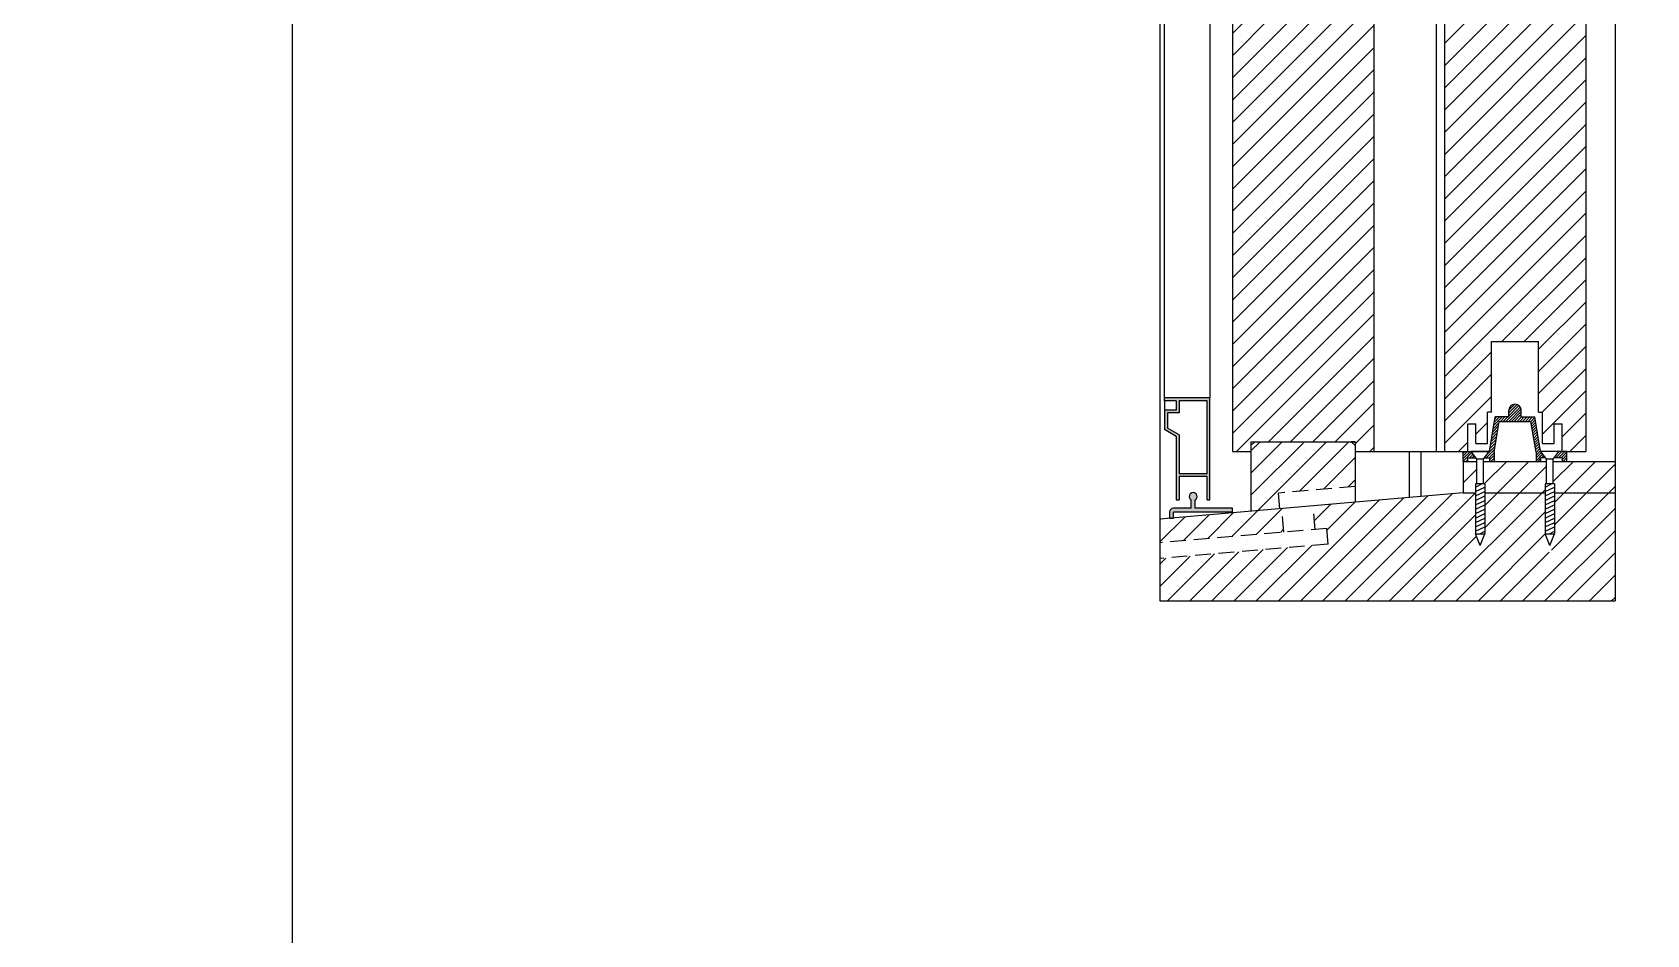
# Model space of a CAD drawing. Header units: inches. Extents: x 1985 to 11287, y 379 to 3234.
# Drawn here: x 7872.43 to 7898.13, y 1633.44 to 1647.81 of the extents above; entities that cross this region are included whole.
import ezdxf

# ---------------------------------------------------------------- set-up
doc = ezdxf.new("R2010")
doc.units = ezdxf.units.IN
doc.header["$MEASUREMENT"] = 0
doc.linetypes.add('HIDDEN', pattern=[0.375, 0.25, -0.125])
for name, color, linetype in [('alum. sill 99', 1, 'CONTINUOUS'), ('hardware 99', 94, 'CONTINUOUS'), ('hatch 99', 1, 'CONTINUOUS'), ('screen 99', 4, 'CONTINUOUS'), ('separation 99', 3, 'CONTINUOUS'), ('wood detail 99', 7, 'CONTINUOUS')]:
    doc.layers.add(name, color=color, linetype=linetype)

msp = doc.modelspace()

# ---------------------------------------------------------------- hatches: boundary and pattern name
at = {"layer": 'alum. sill 99'}
h = msp.add_hatch(dxfattribs=at)
h.set_pattern_fill('ANSI31', color=256, scale=2, style=0)
h.paths.add_polyline_path([(7893.78807, 1647.667965), (7893.78807, 1647.942163), (7892.16307, 1647.942163), (7892.16307, 1648.509127), (7892.10057, 1648.509127), (7891.53807, 1648.268056), (7891.53807, 1646.985707), (7891.53807, 1641.134127), (7891.83307, 1641.134127), (7891.83307, 1641.288127), (7893.49307, 1641.288127), (7893.49307, 1641.134127), (7893.78807, 1641.134127)])
h.paths.add_polyline_path([(7893.70207, 1648.168677), (7893.63957, 1648.168677), (7893.63957, 1648.181799, 0.350781059), (7893.51457, 1648.324927, -0.375199902), (7893.38957, 1648.481177), (7893.16307, 1648.481177), (7893.16307, 1647.942163), (7893.70207, 1647.942163)], flags=17)
h.paths.add_polyline_path([(7897.163072, 1647.667965), (7897.163072, 1647.942163), (7895.538072, 1647.942163), (7895.538072, 1648.509127), (7895.475572, 1648.509127), (7894.913072, 1648.268056), (7894.913072, 1646.985707), (7894.913072, 1641.134127), (7895.288072, 1641.134127), (7895.288072, 1641.571627), (7895.413072, 1641.571627), (7895.413072, 1641.259127), (7895.600572, 1641.259127), (7895.600572, 1641.759127), (7895.663072, 1641.759127), (7895.663072, 1642.884127), (7896.413072, 1642.884127), (7896.413072, 1641.759127), (7896.475572, 1641.759127), (7896.475572, 1641.259127), (7896.663072, 1641.259127), (7896.663072, 1641.571627), (7896.788072, 1641.571627), (7896.788072, 1641.134127), (7896.863072, 1641.134127), (7897.163072, 1641.134127)])
h.paths.add_polyline_path([(7897.077072, 1648.168677), (7897.014572, 1648.168677), (7897.014572, 1648.181799, 0.350781059), (7896.889572, 1648.324927, -0.375199902), (7896.764572, 1648.481177), (7896.538072, 1648.481177), (7896.538072, 1647.942163), (7897.077072, 1647.942163)], flags=17)
at = {"layer": 'hardware 99'}
h = msp.add_hatch(dxfattribs=at)
h.set_pattern_fill('ANSI31', color=256, scale=0.25, style=0)
h.set_pattern_definition([(45, (8239.943242, -250.430067), (-0.0220970869, 0.0220970869), [])])
h.paths.add_polyline_path([(7895.33866, 1641.134127), (7895.213072, 1641.134127), (7895.213072, 1640.974127), (7895.285072, 1640.974127), (7895.285072, 1641.034127), (7895.41219, 1641.034127)])
h.paths.add_polyline_path([(7895.704127, 1641.1225), (7895.784248, 1641.612127), (7896.291896, 1641.612127), (7896.372017, 1641.1225), (7896.372017, 1640.974127), (7896.444017, 1640.974127), (7896.444017, 1641.034127), (7896.52219, 1641.034127), (7896.44866, 1641.134127), (7896.443072, 1641.134127), (7896.353072, 1641.684127), (7896.138072, 1641.684127), (7896.138072, 1641.784127, 1), (7895.938072, 1641.784127), (7895.938072, 1641.684127), (7895.723072, 1641.684127), (7895.633072, 1641.134127), (7895.627484, 1641.134127), (7895.553954, 1641.034127), (7895.632127, 1641.034127), (7895.632127, 1640.974127), (7895.704127, 1640.974127)])
h.paths.add_polyline_path([(7896.863072, 1641.134127), (7896.737484, 1641.134127), (7896.663954, 1641.034127), (7896.791072, 1641.034127), (7896.791072, 1640.974127), (7896.863072, 1640.974127)])
at = {"layer": 'hatch 99'}
h = msp.add_hatch(dxfattribs=at)
h.set_pattern_fill('ANSI31', color=256, scale=2, style=0)
h.set_pattern_definition([(45, (8515.62626, 597.57877), (-0.176776695, 0.176776695), [])])
h.paths.add_polyline_path([(7893.49307, 1641.225627), (7893.43057, 1641.288127), (7891.89557, 1641.288127), (7891.83307, 1641.225627), (7891.83307, 1640.180645), (7892.293224, 1640.2206), (7892.271598, 1640.469663), (7893.49307, 1640.575722)])
h.paths.add_polyline_path([(7892.323336, 1640.223214), (7890.38232, 1640.054678), (7890.38232, 1639.678267), (7892.355774, 1639.84962)], flags=17)
h.paths.add_polyline_path([(7897.631822, 1640.474127), (7896.668072, 1640.474127), (7896.668072, 1639.824127), (7896.645572, 1639.767127), (7896.645572, 1639.638325), (7896.593072, 1639.498619), (7896.540572, 1639.638325), (7896.540572, 1639.767127), (7896.518072, 1639.824127), (7896.518072, 1640.474127), (7895.558072, 1640.474127), (7895.558072, 1639.824127), (7895.535572, 1639.767127), (7895.535572, 1639.638325), (7895.483072, 1639.498619), (7895.430572, 1639.638325), (7895.430572, 1639.767127), (7895.408072, 1639.824127), (7895.408072, 1640.474127), (7895.213072, 1640.474127), (7892.821462, 1640.266466), (7892.8539, 1639.892872), (7893.040697, 1639.909091), (7893.062323, 1639.660028), (7890.38232, 1639.427327), (7890.38232, 1638.754127), (7897.631822, 1638.754127)])
h.paths.add_polyline_path([(7897.631822, 1640.974127), (7896.863072, 1640.974127), (7896.645572, 1640.974127), (7896.645572, 1640.616627), (7896.668072, 1640.616627), (7896.668072, 1640.474127), (7897.631822, 1640.474127)])
h.paths.add_polyline_path([(7896.540572, 1640.974127), (7895.535572, 1640.974127), (7895.535572, 1640.616627), (7895.558072, 1640.616627), (7895.558072, 1640.474127), (7896.518072, 1640.474127), (7896.518072, 1640.616627), (7896.540572, 1640.616627)])
h.paths.add_polyline_path([(7895.430572, 1640.974127), (7895.213072, 1640.974127), (7895.213072, 1640.474127), (7895.408072, 1640.474127), (7895.408072, 1640.616627), (7895.430572, 1640.616627)])
at = {"layer": 'screen 99'}
h = msp.add_hatch(color=256, dxfattribs=at)
h.paths.add_polyline_path([(7891.18157, 1641.985046), (7890.45957, 1641.985046), (7890.45957, 1641.941546), (7890.64557, 1641.941546), (7890.64557, 1641.791546), (7890.45957, 1641.791546), (7890.45957, 1641.481433), (7890.64557, 1641.374046), (7890.64557, 1640.363046), (7890.68907, 1640.363046), (7890.68907, 1640.733046), (7891.13807, 1640.733046), (7891.13807, 1640.363046), (7891.18157, 1640.363046)])
h.paths.add_polyline_path([(7891.13807, 1641.941546), (7891.13807, 1640.776546), (7890.68907, 1640.776546), (7890.68907, 1641.39916), (7890.50307, 1641.506548), (7890.50307, 1641.748046), (7890.68907, 1641.748046), (7890.68907, 1641.941546)], flags=16)
msp.add_hatch(color=256, dxfattribs=at).paths.add_polyline_path([(7890.94482, 1640.363046, 3.732050808), (7890.88232, 1640.363046), (7890.88232, 1640.229672), (7890.60107, 1640.229672, 0.414213562), (7890.53857, 1640.167172), (7890.53857, 1640.073672), (7890.60107, 1640.073672), (7890.60107, 1640.167172), (7891.53857, 1640.167172), (7891.53857, 1640.229672), (7890.94482, 1640.229672)])

# ---------------------------------------------------------------- linework, layer by layer
at = {"layer": 'hardware 99'}
for p, q in [((7895.633072, 1641.134127), (7895.723072, 1641.684127)), ((7895.704127, 1641.1225), (7895.784248, 1641.612127)), ((7895.938072, 1641.684127), (7895.723072, 1641.684127)), ((7895.784248, 1641.612127), (7896.291896, 1641.612127)), ((7895.938072, 1641.684127), (7895.938072, 1641.784127)), ((7896.138072, 1641.684127), (7896.138072, 1641.784127)), ((7896.138072, 1641.684127), (7896.353072, 1641.684127)), ((7896.372017, 1641.1225), (7896.291896, 1641.612127)), ((7896.443072, 1641.134127), (7896.353072, 1641.684127)), ((7895.213072, 1640.974127), (7895.213072, 1641.134127)), ((7895.213072, 1641.134127), (7895.633072, 1641.134127)), ((7895.430572, 1641.009127), (7895.33866, 1641.134127)), ((7895.627484, 1641.134127), (7895.33866, 1641.134127)), ((7895.535572, 1641.009127), (7895.627484, 1641.134127)), ((7895.704127, 1641.1225), (7895.704127, 1640.974127)), ((7896.372017, 1641.1225), (7896.372017, 1640.974127)), ((7896.863072, 1641.134127), (7896.443072, 1641.134127)), ((7896.540572, 1641.009127), (7896.44866, 1641.134127)), ((7896.737484, 1641.134127), (7896.44866, 1641.134127)), ((7896.645572, 1641.009127), (7896.737484, 1641.134127)), ((7896.863072, 1640.974127), (7896.863072, 1641.134127)), ((7895.213072, 1640.974127), (7895.285072, 1640.974127)), ((7895.285072, 1640.974127), (7895.285072, 1641.034127)), ((7895.285072, 1641.034127), (7895.41219, 1641.034127)), ((7895.430572, 1640.616627), (7895.430572, 1641.009127)), ((7895.535572, 1641.009127), (7895.430572, 1641.009127)), ((7895.535572, 1640.616627), (7895.535572, 1641.009127)), ((7895.553954, 1641.034127), (7895.632127, 1641.034127)), ((7895.632127, 1641.034127), (7895.632127, 1640.974127)), ((7895.632127, 1640.974127), (7895.704127, 1640.974127)), ((7896.372017, 1640.974127), (7896.444017, 1640.974127)), ((7896.52219, 1641.034127), (7896.444017, 1641.034127)), ((7896.444017, 1641.034127), (7896.444017, 1640.974127)), ((7896.540572, 1640.616627), (7896.540572, 1641.009127)), ((7896.645572, 1641.009127), (7896.540572, 1641.009127)), ((7896.645572, 1640.616627), (7896.645572, 1641.009127)), ((7896.791072, 1641.034127), (7896.663954, 1641.034127)), ((7896.791072, 1640.974127), (7896.791072, 1641.034127)), ((7896.791072, 1640.974127), (7896.863072, 1640.974127)), ((7895.558072, 1640.616627), (7895.408072, 1640.616627)), ((7895.408072, 1640.616627), (7895.408072, 1639.824127)), ((7895.408072, 1640.566204), (7895.509803, 1640.616627)), ((7895.408072, 1640.495788), (7895.558072, 1640.566204)), ((7895.558072, 1640.616627), (7895.558072, 1639.824127)), ((7896.668072, 1640.616627), (7896.518072, 1640.616627)), ((7896.518072, 1640.616627), (7896.518072, 1639.824127)), ((7896.518072, 1640.566204), (7896.619803, 1640.616627)), ((7896.518072, 1640.495788), (7896.668072, 1640.566204)), ((7896.668072, 1640.616627), (7896.668072, 1639.824127)), ((7895.408072, 1640.425371), (7895.558072, 1640.495788)), ((7895.408072, 1640.354955), (7895.558072, 1640.425371)), ((7895.408072, 1640.284539), (7895.558072, 1640.354955)), ((7895.408072, 1640.214122), (7895.558072, 1640.284539)), ((7896.518072, 1640.425371), (7896.668072, 1640.495788)), ((7896.518072, 1640.354955), (7896.668072, 1640.425371)), ((7896.518072, 1640.284539), (7896.668072, 1640.354955)), ((7896.518072, 1640.214122), (7896.668072, 1640.284539)), ((7895.408072, 1640.143706), (7895.558072, 1640.214122)), ((7895.408072, 1640.07329), (7895.558072, 1640.143706)), ((7895.408072, 1640.002873), (7895.558072, 1640.07329)), ((7896.518072, 1640.143706), (7896.668072, 1640.214122)), ((7896.518072, 1640.07329), (7896.668072, 1640.143706)), ((7896.518072, 1640.002873), (7896.668072, 1640.07329)), ((7895.408072, 1639.932457), (7895.558072, 1640.002873)), ((7895.408072, 1639.862041), (7895.558072, 1639.932457)), ((7895.483072, 1639.634127), (7895.408072, 1639.824127)), ((7895.408072, 1639.824127), (7895.558072, 1639.824127)), ((7895.477308, 1639.824127), (7895.558072, 1639.862041)), ((7895.483072, 1639.634127), (7895.558072, 1639.824127)), ((7896.518072, 1639.932457), (7896.668072, 1640.002873)), ((7896.518072, 1639.862041), (7896.668072, 1639.932457)), ((7896.593072, 1639.634127), (7896.518072, 1639.824127)), ((7896.518072, 1639.824127), (7896.668072, 1639.824127)), ((7896.587308, 1639.824127), (7896.668072, 1639.862041)), ((7896.593072, 1639.634127), (7896.668072, 1639.824127))]:
    msp.add_line(p, q, dxfattribs=at)
msp.add_arc((7896.038072, 1641.784127), 0.1, 0, 180, dxfattribs=at)
at = {"layer": 'screen 99'}
for p, q in [((7890.45957, 1641.985046), (7890.45957, 1657.28596)), ((7891.18157, 1657.28596), (7891.18157, 1641.985046)), ((7891.18157, 1641.985046), (7890.45957, 1641.985046)), ((7890.45957, 1641.941546), (7890.45957, 1641.985046)), ((7890.64557, 1641.941546), (7890.45957, 1641.941546)), ((7890.45957, 1641.941546), (7890.45957, 1641.791546)), ((7890.64557, 1641.941546), (7890.64557, 1641.791546)), ((7891.13807, 1641.941546), (7890.68907, 1641.941546)), ((7890.68907, 1641.941546), (7890.68907, 1641.748046)), ((7891.13807, 1640.776546), (7891.13807, 1641.941546)), ((7891.18157, 1640.363046), (7891.18157, 1641.985046)), ((7890.64557, 1641.791546), (7890.45957, 1641.791546)), ((7890.45957, 1641.791546), (7890.45957, 1641.481433)), ((7890.68907, 1641.748046), (7890.50307, 1641.748046)), ((7890.50307, 1641.748046), (7890.50307, 1641.506548)), ((7890.64557, 1641.374046), (7890.45957, 1641.481433)), ((7890.68907, 1641.39916), (7890.50307, 1641.506548)), ((7890.64557, 1641.374046), (7890.64557, 1640.363046)), ((7890.68907, 1641.39916), (7890.68907, 1640.776546)), ((7891.13807, 1640.776546), (7890.68907, 1640.776546)), ((7891.13807, 1640.733046), (7890.68907, 1640.733046)), ((7890.68907, 1640.733046), (7890.68907, 1640.363046)), ((7891.13807, 1640.363046), (7891.13807, 1640.733046)), ((7890.64557, 1640.363046), (7890.68907, 1640.363046)), ((7890.88232, 1640.229672), (7890.88232, 1640.363046)), ((7890.94482, 1640.229672), (7890.94482, 1640.363046)), ((7891.13807, 1640.363046), (7891.18157, 1640.363046)), ((7890.53857, 1640.167172), (7890.53857, 1640.073672)), ((7890.53857, 1640.073672), (7890.60107, 1640.073672)), ((7890.88232, 1640.229672), (7890.60107, 1640.229672)), ((7891.53857, 1640.167172), (7890.60107, 1640.167172)), ((7890.60107, 1640.073672), (7890.60107, 1640.167172)), ((7891.53857, 1640.229672), (7890.94482, 1640.229672)), ((7891.53857, 1640.167172), (7891.53857, 1640.229672))]:
    msp.add_line(p, q, dxfattribs=at)
for centre, start, end in [((7890.91357, 1640.417172), 300, 240), ((7890.60107, 1640.167172), 90, 180)]:
    msp.add_arc(centre, 0.0625, start, end, dxfattribs=at)
at = {"layer": 'separation 99', "color": 3}
msp.add_lwpolyline([(7876.573778, 1711.403795), (8777.601674, 1711.674663), (8777.601674, 1473.992733), (7876.573778, 1473.721864)], close=True, dxfattribs=at)
at = {"layer": 'separation 99'}
msp.add_lwpolyline([(7876.573778, 1711.403795), (7808.619843, 1711.403795), (7808.619843, 1545.162566), (7876.573778, 1545.162566)], close=True, dxfattribs=at)
at = {"layer": 'wood detail 99'}
for p, q in [((7890.38232, 1662.75396), (7890.38232, 1638.754127)), ((7894.788072, 1641.134127), (7894.788072, 1660.00096)), ((7897.631822, 1650.1806), (7897.631822, 1641.134127)), ((7891.53807, 1648.504677), (7891.53807, 1646.985707)), ((7893.78807, 1648.504677), (7893.78807, 1646.985707)), ((7894.913072, 1648.504677), (7894.913072, 1646.985707)), ((7897.163072, 1648.504677), (7897.163072, 1646.985707)), ((7891.53807, 1647.667965), (7891.53807, 1641.134127)), ((7893.78807, 1647.667965), (7893.78807, 1641.134127)), ((7894.913072, 1647.667965), (7894.913072, 1641.134127)), ((7897.163072, 1647.667965), (7897.163072, 1641.134127)), ((7895.663072, 1641.759127), (7895.663072, 1642.884127)), ((7895.663072, 1642.884127), (7896.413072, 1642.884127)), ((7896.413072, 1641.759127), (7896.413072, 1642.884127)), ((7895.288072, 1641.571627), (7895.413072, 1641.571627)), ((7895.288072, 1641.134127), (7895.288072, 1641.571627)), ((7895.413072, 1641.259127), (7895.413072, 1641.571627)), ((7895.600572, 1641.259127), (7895.600572, 1641.759127)), ((7895.663072, 1641.759127), (7895.600572, 1641.759127)), ((7896.413072, 1641.759127), (7896.475572, 1641.759127)), ((7896.475572, 1641.259127), (7896.475572, 1641.759127)), ((7896.663072, 1641.571627), (7896.788072, 1641.571627)), ((7896.663072, 1641.259127), (7896.663072, 1641.571627)), ((7896.788072, 1641.134127), (7896.788072, 1641.571627)), ((7891.53807, 1641.134127), (7891.83307, 1641.134127)), ((7891.83307, 1641.288127), (7893.49307, 1641.288127)), ((7891.89557, 1641.288127), (7891.83307, 1641.225627)), ((7891.83307, 1641.288127), (7891.83307, 1640.180645)), ((7893.49307, 1641.288127), (7893.43057, 1641.288127)), ((7893.43057, 1641.288127), (7893.49307, 1641.225627)), ((7893.49307, 1641.288127), (7893.49307, 1640.324781)), ((7893.49307, 1641.134127), (7893.78807, 1641.134127)), ((7893.49307, 1641.134127), (7893.78807, 1641.134127)), ((7893.78807, 1641.134127), (7894.913072, 1641.134127)), ((7894.35057, 1641.134127), (7894.35057, 1640.399237)), ((7894.53807, 1641.134127), (7894.53807, 1640.415517)), ((7894.913072, 1641.134127), (7895.288072, 1641.134127)), ((7895.413072, 1641.259127), (7895.600572, 1641.259127)), ((7896.475572, 1641.259127), (7896.663072, 1641.259127)), ((7896.788072, 1641.134127), (7897.163072, 1641.134127)), ((7896.788072, 1641.134127), (7897.163072, 1641.134127)), ((7897.631822, 1641.134127), (7897.631822, 1638.754127)), ((7895.213072, 1640.974127), (7895.430572, 1640.974127)), ((7895.213072, 1640.974127), (7895.213072, 1640.474127)), ((7895.535572, 1640.974127), (7896.540572, 1640.974127)), ((7896.645572, 1640.974127), (7896.863072, 1640.974127)), ((7896.863072, 1640.974127), (7897.631822, 1640.974127)), ((7895.213072, 1640.474127), (7890.38232, 1640.054678)), ((7895.213072, 1640.474127), (7895.408072, 1640.474127)), ((7895.558072, 1640.474127), (7896.518072, 1640.474127)), ((7896.668072, 1640.474127), (7897.631822, 1640.474127)), ((7890.38232, 1638.754127), (7897.631822, 1638.754127))]:
    msp.add_line(p, q, dxfattribs=at)
at = {"layer": 'wood detail 99', "color": 1, "linetype": 'HIDDEN'}
for p, q in [((7893.49307, 1640.575722), (7892.271598, 1640.469663)), ((7892.293224, 1640.2206), (7892.271598, 1640.469663)), ((7892.355774, 1639.84962), (7892.323336, 1640.223214)), ((7892.8539, 1639.892872), (7892.821462, 1640.266466)), ((7893.040697, 1639.909091), (7890.38232, 1639.678267)), ((7893.062323, 1639.660028), (7893.040697, 1639.909091)), ((7893.062323, 1639.660028), (7890.38232, 1639.427327))]:
    msp.add_line(p, q, dxfattribs=at)

doc.saveas('drawing.dxf')
